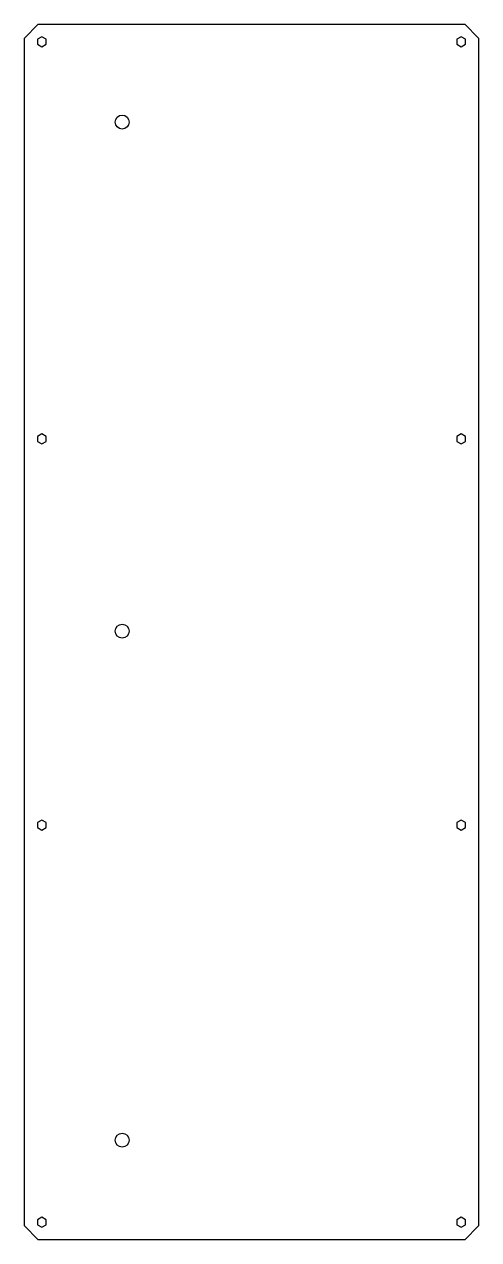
# Model space of a CAD drawing. Header units: millimetres. Extents: x -130 to 0, y 18 to 366.
import ezdxf

# ---------------------------------------------------------------- set-up
doc = ezdxf.new("R2010")
doc.units = ezdxf.units.MM
doc.layers.get('0').update_dxf_attribs({"linetype": 'CONTINUOUS'})

msp = doc.modelspace()

# ---------------------------------------------------------------- linework, layer by layer
for points in [[(-130.427372, 21.599804), (-130.427372, 362.399806), (-126.427372, 366.399803), (-4.17737, 366.399803), (-0.177373, 362.399806), (-0.177373, 21.599804), (-4.17737, 17.599807), (-126.427372, 17.599807)], [(-126.661463, 360.687297), (-125.427371, 359.974794), (-124.19328, 360.687297), (-124.19328, 362.112303), (-125.427371, 362.824806), (-126.661463, 362.112303)], [(-6.411454, 360.687297), (-5.177363, 359.974794), (-3.943271, 360.687297), (-3.943271, 362.112303), (-5.177363, 362.824806), (-6.411454, 362.112303)], [(-125.427371, 248.824817), (-126.661463, 248.112314), (-126.661463, 246.687308), (-125.427371, 245.974805), (-124.193279, 246.687308), (-124.193279, 248.112314)], [(-5.177363, 248.824817), (-6.411455, 248.112314), (-6.411455, 246.687308), (-5.177363, 245.974805), (-3.943271, 246.687308), (-3.943271, 248.112314)], [(-125.427371, 138.024805), (-126.665217, 137.313614), (-126.665217, 135.88601), (-125.427371, 135.174819), (-124.189525, 135.88601), (-124.189525, 137.313614)], [(-3.939517, 137.313614), (-5.177363, 138.024805), (-6.415209, 137.313614), (-6.415209, 135.88601), (-5.177363, 135.174819), (-3.939517, 135.88601)], [(-125.427371, 21.174804), (-124.19328, 21.887307), (-124.19328, 23.312313), (-125.427371, 24.024816), (-126.661463, 23.312313), (-126.661463, 21.887307)], [(-6.411454, 23.312313), (-6.411454, 21.887307), (-5.177363, 21.174804), (-3.943271, 21.887307), (-3.943271, 23.312313), (-5.177363, 24.024816)]]:
    msp.add_lwpolyline(points, close=True)
for centre in [(-102.377368, 338.348559), (-102.377368, 192.249181), (-102.377368, 46.149803)]:
    msp.add_circle(centre, 2)

doc.saveas('drawing.dxf')
